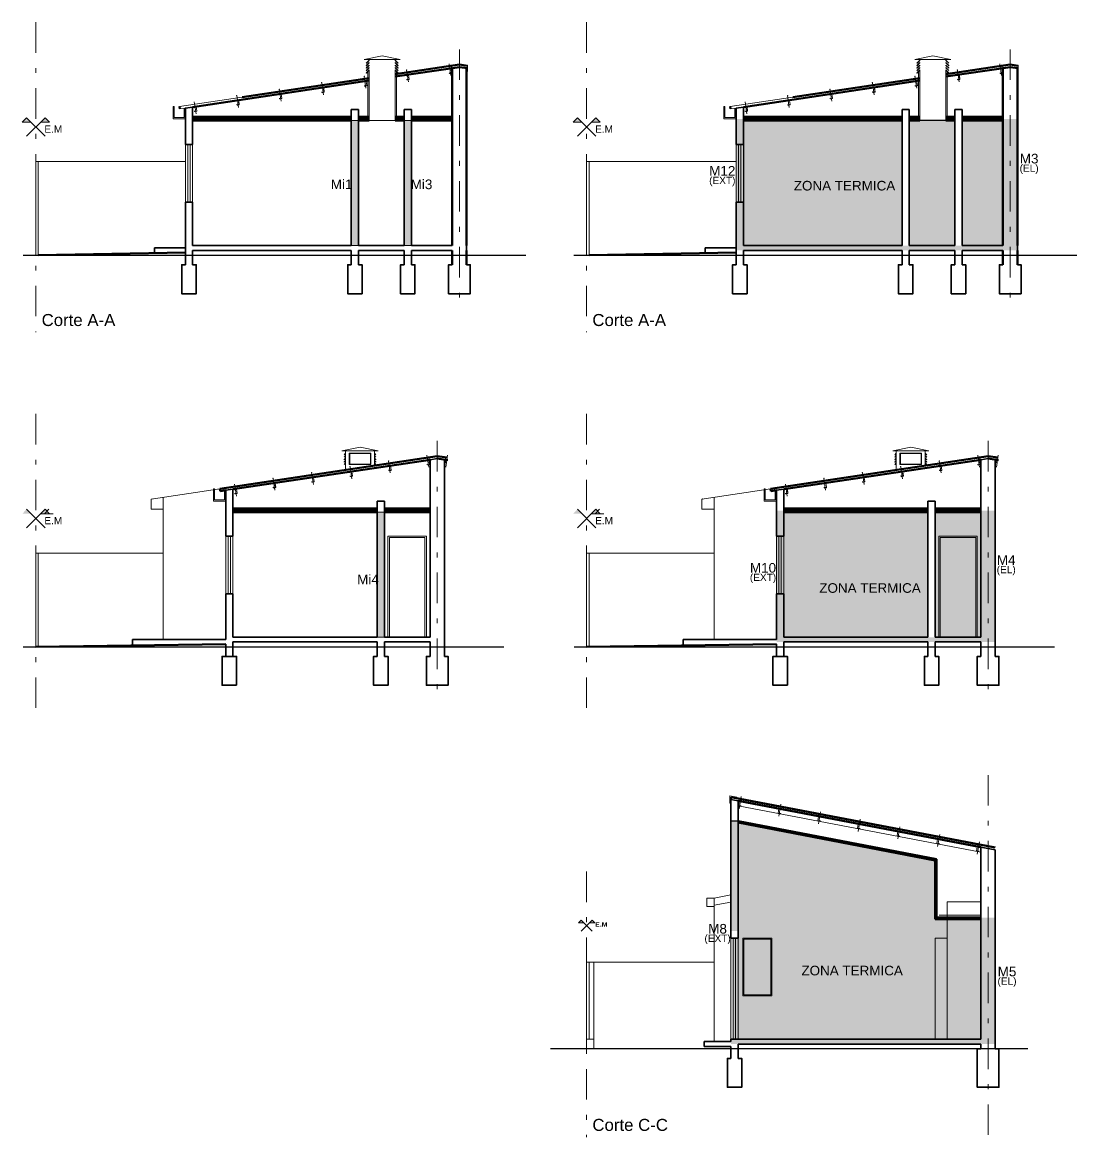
# Model space of a CAD drawing. Header units: millimetres. Extents: x 2761 to 3221, y 1635 to 1962.
# Drawn here: x 2850.02 to 2871.95, y 1858.35 to 1881.57 of the extents above; entities that cross this region are included whole.
import ezdxf
from ezdxf.enums import TextEntityAlignment as Align

# ---------------------------------------------------------------- set-up
doc = ezdxf.new("R2010")
doc.units = ezdxf.units.MM
doc.linetypes.add('DASHDOT', pattern=[25.4, 12.7, -6.35, 0, -6.35])
for name, color, linetype, lineweight in [('Aberturas', 239, 'Continuous', 18), ('Cotas', 8, 'Continuous', 15), ('Detalles', 3, 'Continuous', 15), ('Ejes', 3, 'DASHDOT', 13), ('Elementos internos a la zona térmica', 1, 'Continuous', 15), ('Muros', 6, 'Continuous', 50), ('Muros de la envolvente térmica', 5, 'Continuous', 15), ('Textos', 3, 'Continuous', 9), ('Vistas', 1, 'Continuous', 20)]:
    doc.layers.add(name, color=color, linetype=linetype, lineweight=lineweight)
doc.layers.add('Ambientes Climatizados', color=7, linetype='Continuous', lineweight=15, true_color=0x9fc5e8)
doc.layers.add('No View', color=70, linetype='Continuous', plot=False)
doc.styles.get("Standard").update_dxf_attribs({"font": 'arial.ttf'})
doc.linetypes.add('ZIGZAG', pattern='A,0.00254,-5.08,[131,ltypeshp.shx,S=5.08,R=0,X=-5.08,Y=0],-10.16,[131,ltypeshp.shx,S=5.08,R=180,X=5.08,Y=0],-5.08', length=20.32254)

# ---------------------------------------------------------------- blocks, each defined once
blk = doc.blocks.new('PCF C N10')
at = {"color": 0}
for p, q in [((-0.025, 0.008), (-0.025, 0.092)), ((-0.023, 0.008), (-0.023, 0.092)), ((0.017, 0.1), (-0.017, 0.1)), ((0.017, 0.098), (-0.017, 0.098)), ((0.017, 0.002), (-0.017, 0.002)), ((0.017, 0), (-0.017, 0)), ((0.023, 0.085), (0.023, 0.092)), ((0.023, 0.085), (0.025, 0.085)), ((0.023, 0.008), (0.023, 0.015)), ((0.023, 0.015), (0.025, 0.015)), ((0.025, 0.085), (0.025, 0.092)), ((0.025, 0.008), (0.025, 0.015))]:
    blk.add_line(p, q, dxfattribs=at)
for centre, radius, start, end in [((-0.017, 0.092), 0.008, 90, 180), ((-0.017, 0.008), 0.008, 180, 270), ((-0.017, 0.092), 0.006, 90, 180), ((-0.017, 0.008), 0.006, 180, 270), ((0.017, 0.092), 0.008, 360, 90), ((0.017, 0.092), 0.006, 360, 90), ((0.017, 0.008), 0.008, 270, 360), ((0.017, 0.008), 0.006, 270, 360)]:
    blk.add_arc(centre, radius, start, end, dxfattribs=at)

msp = doc.modelspace()

# ---------------------------------------------------------------- hatches: boundary and pattern name
at = {"layer": 'Ambientes Climatizados', "lineweight": 20, "transparency": 33554559}
h = msp.add_hatch(color=256, dxfattribs=at)
h.dxf.hatch_style = 1
h.paths.add_polyline_path([(2869.418, 1879.527), (2869.23, 1879.527), (2868.69, 1879.527), (2868.468, 1879.527), (2868.468, 1876.927), (2869.418, 1876.927)])
h.paths.add_polyline_path([(2868.318, 1879.527), (2865.018, 1879.527), (2865.018, 1879.027), (2865.018, 1877.827), (2865.018, 1876.927), (2868.318, 1876.927)])
h.paths.add_polyline_path([(2870.418, 1879.527), (2869.568, 1879.527), (2869.568, 1876.927), (2870.418, 1876.927)])
h = msp.add_hatch(color=256, dxfattribs=at)
h.dxf.hatch_style = 1
h.paths.add_polyline_path([(2868.857, 1871.382), (2865.857, 1871.382), (2865.857, 1870.882), (2865.857, 1869.682), (2865.857, 1868.782), (2868.857, 1868.782)])
h.paths.add_polyline_path([(2869.957, 1871.382), (2869.007, 1871.382), (2869.007, 1868.782), (2869.957, 1868.782)])
h = msp.add_hatch(color=256, dxfattribs=at)
h.dxf.hatch_style = 1
h.paths.add_polyline_path([(2869.007, 1862.52), (2869.257, 1862.52), (2869.257, 1862.92), (2869.007, 1862.92), (2869.007, 1864.14), (2864.907, 1864.927), (2864.907, 1862.52), (2864.907, 1860.42), (2869.007, 1860.42)])
h.paths.add_polyline_path([(2869.257, 1862.52), (2869.007, 1862.52), (2869.007, 1860.42), (2869.257, 1860.42)], flags=17)
h.paths.add_polyline_path([(2869.957, 1862.92), (2869.257, 1862.92), (2869.257, 1860.42), (2869.957, 1860.42)])
at = {"layer": 'Elementos internos a la zona térmica', "lineweight": 20}
h = msp.add_hatch(color=256, dxfattribs=at)
h.dxf.hatch_style = 1
h.paths.add_polyline_path([(2858.111, 1879.527), (2857.961, 1879.527), (2857.961, 1876.927), (2858.111, 1876.927)])
h.paths.add_polyline_path([(2857.011, 1879.527), (2856.861, 1879.527), (2856.861, 1876.927), (2857.011, 1876.927)])
h = msp.add_hatch(color=256, dxfattribs=at)
h.dxf.hatch_style = 1
h.paths.add_polyline_path([(2857.55, 1871.382), (2857.4, 1871.382), (2857.4, 1868.782), (2857.55, 1868.782)])
at = {"layer": 'Muros de la envolvente térmica', "lineweight": 20}
h = msp.add_hatch(color=256, dxfattribs=at)
h.dxf.hatch_style = 1
h.paths.add_polyline_path([(2870.568, 1879.557), (2870.418, 1879.557), (2870.418, 1876.927), (2869.568, 1876.927), (2868.318, 1876.927), (2865.018, 1876.927), (2865.018, 1877.827), (2864.868, 1877.827), (2864.868, 1876.827), (2870.568, 1876.827)])
h.paths.add_polyline_path([(2870.718, 1879.557), (2870.568, 1879.557), (2870.568, 1876.827), (2870.718, 1876.827)])
h.paths.add_polyline_path([(2865.018, 1879.557), (2864.868, 1879.557), (2864.868, 1879.027), (2865.018, 1879.027)], flags=0)
h.paths.add_polyline_path([(2864.918, 1879.027), (2864.868, 1879.027), (2864.868, 1877.827), (2864.918, 1877.827)], flags=0)
h.paths.add_polyline_path([(2864.968, 1879.027), (2864.918, 1879.027), (2864.918, 1877.827), (2864.968, 1877.827)], flags=17)
h.paths.add_polyline_path([(2865.018, 1879.027), (2864.968, 1879.027), (2864.968, 1877.827), (2865.018, 1877.827)], flags=17)
h.paths.add_polyline_path([(2868.318, 1879.557), (2865.018, 1879.557), (2865.018, 1879.527), (2868.318, 1879.527)], flags=0)
h.paths.add_polyline_path([(2868.66, 1879.557), (2868.468, 1879.557), (2868.468, 1879.527), (2868.66, 1879.527)], flags=0)
h.paths.add_polyline_path([(2868.69, 1879.557), (2868.66, 1879.557), (2868.66, 1879.527), (2868.69, 1879.527)], flags=0)
h.paths.add_polyline_path([(2869.26, 1879.557), (2869.23, 1879.557), (2869.23, 1879.527), (2869.26, 1879.527)], flags=0)
h.paths.add_polyline_path([(2869.418, 1879.557), (2869.26, 1879.557), (2869.26, 1879.527), (2869.418, 1879.527)], flags=0)
h.paths.add_polyline_path([(2870.418, 1879.557), (2869.568, 1879.557), (2869.568, 1879.527), (2870.418, 1879.527)], flags=17)
h = msp.add_hatch(color=256, dxfattribs=at)
h.dxf.hatch_style = 1
h.paths.add_polyline_path([(2869.418, 1879.557), (2869.26, 1879.557), (2869.26, 1879.527), (2869.418, 1879.527)])
h.paths.add_polyline_path([(2869.26, 1879.557), (2869.23, 1879.557), (2869.23, 1879.527), (2869.26, 1879.527)])
h.paths.add_polyline_path([(2868.69, 1879.557), (2868.66, 1879.557), (2868.66, 1879.527), (2868.69, 1879.527)])
h.paths.add_polyline_path([(2868.66, 1879.557), (2868.468, 1879.557), (2868.468, 1879.527), (2868.66, 1879.527)])
h.paths.add_polyline_path([(2868.318, 1879.557), (2865.018, 1879.557), (2865.018, 1879.527), (2868.318, 1879.527)])
h.paths.add_polyline_path([(2865.018, 1879.557), (2864.868, 1879.557), (2864.868, 1879.027), (2865.018, 1879.027)])
h.paths.add_polyline_path([(2864.918, 1879.027), (2864.868, 1879.027), (2864.868, 1877.827), (2864.918, 1877.827)])
h = msp.add_hatch(color=256, dxfattribs=at)
h.dxf.hatch_style = 1
h.paths.add_polyline_path([(2865.857, 1871.412), (2865.707, 1871.412), (2865.707, 1871.032), (2865.857, 1871.032)], flags=0)
h.paths.add_polyline_path([(2865.757, 1870.882), (2865.707, 1870.882), (2865.707, 1869.682), (2865.757, 1869.682)], flags=0)
h.paths.add_polyline_path([(2870.107, 1870.882), (2870.04, 1870.882), (2870.04, 1871.032), (2870.107, 1871.032), (2870.107, 1871.412), (2869.957, 1871.412), (2869.957, 1868.782), (2869.007, 1868.782), (2868.857, 1868.782), (2865.857, 1868.782), (2865.857, 1869.682), (2865.707, 1869.682), (2865.707, 1868.732), (2865.707, 1868.682), (2865.857, 1868.682), (2868.857, 1868.682), (2869.007, 1868.682), (2869.957, 1868.682), (2870.107, 1868.682)])
h.paths.add_polyline_path([(2870.257, 1871.412), (2870.107, 1871.412), (2870.107, 1871.032), (2870.19, 1871.032), (2870.19, 1870.882), (2870.107, 1870.882), (2870.107, 1868.682), (2870.257, 1868.682)])
h.paths.add_polyline_path([(2870.19, 1871.032), (2870.107, 1871.032), (2870.107, 1870.882), (2870.19, 1870.882)], flags=17)
h.paths.add_polyline_path([(2870.107, 1871.032), (2870.04, 1871.032), (2870.04, 1870.882), (2870.107, 1870.882)], flags=17)
h.paths.add_polyline_path([(2869.957, 1871.412), (2869.007, 1871.412), (2869.007, 1871.382), (2869.957, 1871.382)], flags=17)
h.paths.add_polyline_path([(2868.857, 1871.412), (2865.857, 1871.412), (2865.857, 1871.382), (2868.857, 1871.382)], flags=0)
h.paths.add_polyline_path([(2865.857, 1871.412), (2865.707, 1871.412), (2865.707, 1871.032), (2865.857, 1871.032)], flags=0)
h.paths.add_polyline_path([(2865.857, 1871.032), (2865.707, 1871.032), (2865.707, 1870.882), (2865.857, 1870.882)], flags=17)
h.paths.add_polyline_path([(2865.757, 1870.882), (2865.707, 1870.882), (2865.707, 1869.682), (2865.757, 1869.682)], flags=0)
h.paths.add_polyline_path([(2865.807, 1870.882), (2865.757, 1870.882), (2865.757, 1869.682), (2865.807, 1869.682)], flags=17)
h.paths.add_polyline_path([(2865.857, 1870.882), (2865.807, 1870.882), (2865.807, 1869.682), (2865.857, 1869.682)], flags=17)
h = msp.add_hatch(color=256, dxfattribs=at)
h.dxf.hatch_style = 1
h.paths.add_polyline_path([(2865.857, 1871.412), (2865.707, 1871.412), (2865.707, 1871.032), (2865.857, 1871.032)])
h.paths.add_polyline_path([(2868.857, 1871.412), (2865.857, 1871.412), (2865.857, 1871.382), (2868.857, 1871.382)])
h.paths.add_polyline_path([(2865.757, 1870.882), (2865.707, 1870.882), (2865.707, 1869.682), (2865.757, 1869.682)])
h = msp.add_hatch(color=256, dxfattribs=at)
h.dxf.hatch_style = 1
h.paths.add_polyline_path([(2864.907, 1864.958), (2864.907, 1864.927), (2869.007, 1864.14), (2869.007, 1864.171)])
h.paths.add_polyline_path([(2869.037, 1864.165), (2869.007, 1864.171), (2869.007, 1864.14), (2869.007, 1862.92), (2869.257, 1862.92), (2869.257, 1862.95), (2869.037, 1862.95)])
h.paths.add_polyline_path([(2864.907, 1864.958), (2864.757, 1864.958), (2864.757, 1862.52), (2864.907, 1862.52)])
h.paths.add_polyline_path([(2864.807, 1862.52), (2864.757, 1862.52), (2864.757, 1860.42), (2864.807, 1860.42)], flags=16)
h.paths.add_polyline_path([(2870.107, 1862.95), (2869.957, 1862.95), (2869.957, 1860.42), (2864.757, 1860.42), (2864.757, 1860.37), (2864.757, 1860.32), (2864.907, 1860.32), (2869.957, 1860.32), (2870.107, 1860.32)])
h.paths.add_polyline_path([(2870.257, 1862.95), (2870.107, 1862.95), (2870.107, 1860.32), (2870.257, 1860.32)])
h.paths.add_polyline_path([(2869.957, 1862.95), (2869.257, 1862.95), (2869.257, 1862.92), (2869.957, 1862.92)], flags=17)
h.paths.add_polyline_path([(2864.907, 1862.67), (2864.757, 1862.67), (2864.757, 1862.52), (2864.907, 1862.52)], flags=17)
h.paths.add_polyline_path([(2864.907, 1862.52), (2864.857, 1862.52), (2864.857, 1860.42), (2864.907, 1860.42)], flags=17)
h.paths.add_polyline_path([(2864.857, 1862.52), (2864.807, 1862.52), (2864.807, 1860.42), (2864.857, 1860.42)], flags=17)
h.paths.add_polyline_path([(2864.807, 1862.52), (2864.757, 1862.52), (2864.757, 1860.42), (2864.807, 1860.42)], flags=17)
at = {"layer": 'Textos', "true_color": 0xc7c8ca}
h = msp.add_hatch(color=9, dxfattribs=at)
h.paths.add_polyline_path([(2850.108, 1879.587), (2850.018, 1879.495), (2850.2, 1879.495)])
h.paths.add_polyline_path([(2850.492, 1879.587), (2850.4, 1879.495), (2850.581, 1879.495)])
h = msp.add_hatch(color=9, dxfattribs=at)
h.paths.add_polyline_path([(2861.565, 1879.587), (2861.475, 1879.495), (2861.656, 1879.495)])
h.paths.add_polyline_path([(2861.948, 1879.587), (2861.857, 1879.495), (2862.038, 1879.495)])
h = msp.add_hatch(color=9, dxfattribs=at)
h.paths.add_polyline_path([(2850.108, 1871.442), (2850.019, 1871.351), (2850.2, 1871.351)])
h.paths.add_polyline_path([(2850.492, 1871.442), (2850.4, 1871.351), (2850.582, 1871.351)])
h = msp.add_hatch(color=9, dxfattribs=at)
h.paths.add_polyline_path([(2861.565, 1871.442), (2861.475, 1871.351), (2861.657, 1871.351)])
h.paths.add_polyline_path([(2861.949, 1871.442), (2861.857, 1871.351), (2862.038, 1871.351)])
h = msp.add_hatch(color=9, dxfattribs=at)
h.paths.add_polyline_path([(2861.642, 1862.895), (2861.588, 1862.84), (2861.697, 1862.84)])
h.paths.add_polyline_path([(2861.872, 1862.895), (2861.817, 1862.84), (2861.926, 1862.84)])

# ---------------------------------------------------------------- linework, layer by layer
for points in [[(2868.318, 1879.527), (2865.018, 1879.527), (2865.018, 1879.027), (2865.018, 1877.827), (2865.018, 1876.927), (2868.318, 1876.927), (2868.318, 1879.527)], [(2869.418, 1879.527), (2869.23, 1879.527), (2868.69, 1879.527), (2868.468, 1879.527), (2868.468, 1876.927), (2869.418, 1876.927), (2869.418, 1879.527)], [(2870.418, 1879.527), (2869.568, 1879.527), (2869.568, 1876.927), (2870.418, 1876.927), (2870.418, 1879.527)]]:
    msp.add_lwpolyline(points, close=True)
at = {"layer": 'Aberturas', "color": 9, "true_color": 0xc7c8ca}
for p, q in [((2853.411, 1879.027), (2853.411, 1877.827)), ((2853.461, 1879.027), (2853.461, 1877.827)), ((2853.511, 1879.027), (2853.511, 1877.827)), ((2853.561, 1879.027), (2853.561, 1877.827)), ((2864.868, 1879.027), (2864.868, 1877.827)), ((2864.918, 1879.027), (2864.918, 1877.827)), ((2864.968, 1879.027), (2864.968, 1877.827)), ((2865.018, 1879.027), (2865.018, 1877.827)), ((2854.25, 1870.882), (2854.25, 1869.682)), ((2854.3, 1870.882), (2854.3, 1869.682)), ((2854.35, 1870.882), (2854.35, 1869.682)), ((2854.4, 1870.882), (2854.4, 1869.682)), ((2865.707, 1870.882), (2865.707, 1869.682)), ((2865.757, 1870.882), (2865.757, 1869.682)), ((2865.807, 1870.882), (2865.807, 1869.682)), ((2865.857, 1870.882), (2865.857, 1869.682))]:
    msp.add_line(p, q, dxfattribs=at)
at = {"layer": 'Aberturas', "color": 9, "lineweight": 20, "true_color": 0xc7c8ca}
for p, q in [((2864.757, 1862.52), (2864.757, 1860.42)), ((2864.807, 1862.52), (2864.807, 1860.42)), ((2864.857, 1862.52), (2864.857, 1860.42)), ((2864.907, 1862.52), (2864.907, 1860.42))]:
    msp.add_line(p, q, dxfattribs=at)
at = {"layer": 'Aberturas', "color": 9, "true_color": 0xc7c8ca}
for points in [[(2858.424, 1868.782), (2857.624, 1868.782), (2857.624, 1870.882), (2858.424, 1870.882)], [(2858.394, 1868.782), (2857.654, 1868.782), (2857.654, 1870.852), (2858.394, 1870.852)], [(2869.88, 1868.782), (2869.08, 1868.782), (2869.08, 1870.882), (2869.88, 1870.882)], [(2869.85, 1868.782), (2869.11, 1868.782), (2869.11, 1870.852), (2869.85, 1870.852)]]:
    msp.add_lwpolyline(points, close=True, dxfattribs=at)
at = {"layer": 'Aberturas', "color": 9, "lineweight": 20, "true_color": 0xc7c8ca}
for points in [[(2865.007, 1862.52), (2865.607, 1862.52), (2865.607, 1861.32), (2865.007, 1861.32)], [(2865.027, 1862.5), (2865.587, 1862.5), (2865.587, 1861.34), (2865.027, 1861.34)]]:
    msp.add_lwpolyline(points, close=True, dxfattribs=at)
at = {"layer": 'Cotas', "color": 9, "lineweight": 50, "true_color": 0xc7c8ca}
for p, q in [((2858.961, 1880.619), (2858.961, 1876.927)), ((2859.261, 1880.619), (2859.261, 1876.927)), ((2870.418, 1880.619), (2870.418, 1876.927)), ((2870.718, 1880.619), (2870.718, 1876.927)), ((2858.961, 1876.827), (2858.961, 1876.527)), ((2859.261, 1876.827), (2859.261, 1876.527)), ((2870.418, 1876.827), (2870.418, 1876.527)), ((2870.718, 1876.827), (2870.718, 1876.527))]:
    msp.add_line(p, q, dxfattribs=at)
at = {"layer": 'Detalles', "color": 9, "lineweight": 5, "true_color": 0xc7c8ca}
for p, q in [((2857.504, 1880.876), (2857.129, 1880.801)), ((2857.879, 1880.801), (2857.129, 1880.801)), ((2857.234, 1880.801), (2857.234, 1880.776)), ((2857.879, 1880.801), (2857.504, 1880.876)), ((2857.774, 1880.801), (2857.774, 1880.776)), ((2868.96, 1880.876), (2868.585, 1880.801)), ((2869.335, 1880.801), (2868.585, 1880.801)), ((2868.69, 1880.801), (2868.69, 1880.776)), ((2869.335, 1880.801), (2868.96, 1880.876)), ((2869.23, 1880.801), (2869.23, 1880.776)), ((2857.204, 1880.406), (2857.204, 1880.544)), ((2857.234, 1880.733), (2857.234, 1880.726)), ((2857.234, 1880.683), (2857.234, 1880.675)), ((2857.234, 1880.632), (2857.234, 1880.624)), ((2857.234, 1880.581), (2857.234, 1879.527)), ((2857.774, 1880.733), (2857.774, 1880.726)), ((2857.774, 1880.683), (2857.774, 1880.675)), ((2857.774, 1880.632), (2857.774, 1880.624)), ((2857.774, 1880.581), (2857.774, 1879.527)), ((2857.804, 1880.406), (2857.804, 1880.544)), ((2868.66, 1880.406), (2868.66, 1880.544)), ((2868.69, 1880.733), (2868.69, 1880.726)), ((2868.69, 1880.683), (2868.69, 1880.675)), ((2868.69, 1880.632), (2868.69, 1880.624)), ((2868.69, 1880.581), (2868.69, 1879.527)), ((2869.23, 1880.733), (2869.23, 1880.726)), ((2869.23, 1880.683), (2869.23, 1880.675)), ((2869.23, 1880.632), (2869.23, 1880.624)), ((2869.23, 1880.581), (2869.23, 1879.527)), ((2869.26, 1880.406), (2869.26, 1880.544)), ((2857.204, 1880.406), (2857.204, 1879.527)), ((2857.804, 1880.406), (2857.804, 1879.527)), ((2868.66, 1880.406), (2868.66, 1879.527)), ((2869.26, 1880.406), (2869.26, 1879.527)), ((2857.043, 1872.731), (2856.668, 1872.656)), ((2857.418, 1872.656), (2856.668, 1872.656)), ((2856.743, 1872.261), (2856.743, 1872.656)), ((2857.418, 1872.656), (2857.043, 1872.731)), ((2857.343, 1872.351), (2857.343, 1872.656)), ((2868.499, 1872.731), (2868.124, 1872.656)), ((2868.874, 1872.656), (2868.124, 1872.656)), ((2868.199, 1872.261), (2868.199, 1872.656)), ((2868.874, 1872.656), (2868.499, 1872.731)), ((2868.799, 1872.351), (2868.799, 1872.656))]:
    msp.add_line(p, q, dxfattribs=at)
at = {"layer": 'Detalles', "color": 9, "lineweight": 20, "true_color": 0xc7c8ca}
for p, q in [((2858.05, 1880.33), (2858.013, 1880.578)), ((2858.934, 1880.463), (2858.897, 1880.71)), ((2869.507, 1880.33), (2869.47, 1880.578)), ((2870.39, 1880.463), (2870.353, 1880.71)), ((2856.283, 1880.065), (2856.246, 1880.313)), ((2857.167, 1880.198), (2857.13, 1880.445)), ((2867.74, 1880.065), (2867.703, 1880.313)), ((2868.623, 1880.198), (2868.586, 1880.445)), ((2855.4, 1879.933), (2855.363, 1880.18)), ((2866.856, 1879.933), (2866.819, 1880.18)), ((2853.633, 1879.668), (2853.596, 1879.915)), ((2854.516, 1879.8), (2854.479, 1880.048)), ((2865.089, 1879.668), (2865.052, 1879.915)), ((2865.973, 1879.8), (2865.936, 1880.048)), ((2857.673, 1872.198), (2857.636, 1872.446)), ((2858.473, 1872.318), (2858.436, 1872.566)), ((2858.828, 1872.318), (2858.865, 1872.566)), ((2869.129, 1872.198), (2869.092, 1872.446)), ((2869.93, 1872.318), (2869.893, 1872.566)), ((2870.284, 1872.318), (2870.321, 1872.566)), ((2856.072, 1871.958), (2856.035, 1872.206)), ((2856.873, 1872.078), (2856.836, 1872.326)), ((2867.529, 1871.958), (2867.492, 1872.206)), ((2868.329, 1872.078), (2868.292, 1872.326)), ((2854.472, 1871.718), (2854.435, 1871.965)), ((2855.272, 1871.838), (2855.235, 1872.085)), ((2865.929, 1871.718), (2865.892, 1871.965)), ((2866.729, 1871.838), (2866.692, 1872.085)), ((2864.974, 1865.466), (2864.927, 1865.215)), ((2864.907, 1865.271), (2869.957, 1864.309)), ((2865.799, 1865.308), (2865.752, 1865.057)), ((2866.625, 1865.151), (2866.577, 1864.9)), ((2867.45, 1864.994), (2867.402, 1864.743)), ((2868.275, 1864.836), (2868.228, 1864.586)), ((2869.101, 1864.679), (2869.053, 1864.429)), ((2869.926, 1864.522), (2869.878, 1864.271)), ((2869.087, 1863), (2869.957, 1863))]:
    msp.add_line(p, q, dxfattribs=at)
at = {"layer": 'Detalles', "color": 9, "lineweight": 50, "true_color": 0xc7c8ca}
for p, q in [((2853.411, 1876.782), (2850.35, 1876.727)), ((2864.868, 1876.782), (2861.807, 1876.727)), ((2854.25, 1868.637), (2850.3, 1868.582)), ((2865.707, 1868.637), (2861.757, 1868.582))]:
    msp.add_line(p, q, dxfattribs=at)
at = {"layer": 'Detalles', "color": 9, "lineweight": 5, "true_color": 0xc7c8ca}
for points in [[(2857.234, 1880.776), (2857.176, 1880.718), (2857.172, 1880.722), (2857.234, 1880.784)], [(2857.774, 1880.776), (2857.831, 1880.718), (2857.835, 1880.722), (2857.774, 1880.784)], [(2868.69, 1880.776), (2868.632, 1880.718), (2868.628, 1880.722), (2868.69, 1880.784)], [(2869.23, 1880.776), (2869.288, 1880.718), (2869.292, 1880.722), (2869.23, 1880.784)], [(2857.234, 1880.726), (2857.176, 1880.668), (2857.172, 1880.672), (2857.234, 1880.733)], [(2857.234, 1880.675), (2857.176, 1880.617), (2857.172, 1880.621), (2857.234, 1880.683)], [(2857.234, 1880.624), (2857.176, 1880.566), (2857.172, 1880.57), (2857.234, 1880.632)], [(2857.234, 1880.574), (2857.176, 1880.516), (2857.172, 1880.52), (2857.234, 1880.581)], [(2857.774, 1880.726), (2857.831, 1880.668), (2857.835, 1880.672), (2857.774, 1880.733)], [(2857.774, 1880.675), (2857.831, 1880.617), (2857.835, 1880.621), (2857.774, 1880.683)], [(2857.774, 1880.624), (2857.831, 1880.566), (2857.835, 1880.57), (2857.774, 1880.632)], [(2857.774, 1880.574), (2857.831, 1880.516), (2857.835, 1880.52), (2857.774, 1880.581)], [(2868.69, 1880.726), (2868.632, 1880.668), (2868.628, 1880.672), (2868.69, 1880.733)], [(2868.69, 1880.675), (2868.632, 1880.617), (2868.628, 1880.621), (2868.69, 1880.683)], [(2868.69, 1880.624), (2868.632, 1880.566), (2868.628, 1880.57), (2868.69, 1880.632)], [(2868.69, 1880.574), (2868.632, 1880.516), (2868.628, 1880.52), (2868.69, 1880.581)], [(2869.23, 1880.726), (2869.288, 1880.668), (2869.292, 1880.672), (2869.23, 1880.733)], [(2869.23, 1880.675), (2869.288, 1880.617), (2869.292, 1880.621), (2869.23, 1880.683)], [(2869.23, 1880.624), (2869.288, 1880.566), (2869.292, 1880.57), (2869.23, 1880.632)], [(2869.23, 1880.574), (2869.288, 1880.516), (2869.292, 1880.52), (2869.23, 1880.581)], [(2856.743, 1872.602), (2856.715, 1872.574), (2856.711, 1872.578), (2856.743, 1872.61)], [(2856.743, 1872.551), (2856.715, 1872.523), (2856.711, 1872.527), (2856.743, 1872.559)], [(2856.743, 1872.5), (2856.715, 1872.472), (2856.711, 1872.476), (2856.743, 1872.508)], [(2856.743, 1872.45), (2856.715, 1872.422), (2856.711, 1872.426), (2856.743, 1872.458)], [(2857.343, 1872.602), (2857.371, 1872.574), (2857.375, 1872.578), (2857.343, 1872.61)], [(2857.343, 1872.551), (2857.371, 1872.523), (2857.375, 1872.527), (2857.343, 1872.559)], [(2857.343, 1872.5), (2857.371, 1872.472), (2857.375, 1872.476), (2857.343, 1872.508)], [(2857.343, 1872.45), (2857.371, 1872.422), (2857.375, 1872.426), (2857.343, 1872.458)], [(2868.199, 1872.602), (2868.172, 1872.574), (2868.168, 1872.578), (2868.199, 1872.61)], [(2868.199, 1872.551), (2868.172, 1872.523), (2868.168, 1872.527), (2868.199, 1872.559)], [(2868.199, 1872.5), (2868.172, 1872.472), (2868.168, 1872.476), (2868.199, 1872.508)], [(2868.199, 1872.45), (2868.172, 1872.422), (2868.168, 1872.426), (2868.199, 1872.458)], [(2868.799, 1872.602), (2868.827, 1872.574), (2868.831, 1872.578), (2868.799, 1872.61)], [(2868.799, 1872.551), (2868.827, 1872.523), (2868.831, 1872.527), (2868.799, 1872.559)], [(2868.799, 1872.5), (2868.827, 1872.472), (2868.831, 1872.476), (2868.799, 1872.508)], [(2868.799, 1872.45), (2868.827, 1872.422), (2868.831, 1872.426), (2868.799, 1872.458)], [(2856.743, 1872.399), (2856.715, 1872.371), (2856.711, 1872.375), (2856.743, 1872.407)], [(2857.343, 1872.399), (2857.371, 1872.371), (2857.375, 1872.375), (2857.343, 1872.407)], [(2868.199, 1872.399), (2868.172, 1872.371), (2868.168, 1872.375), (2868.199, 1872.407)], [(2868.799, 1872.399), (2868.827, 1872.371), (2868.831, 1872.375), (2868.799, 1872.407)]]:
    msp.add_lwpolyline(points, dxfattribs=at)
at = {"layer": 'Detalles', "color": 9, "lineweight": 20, "true_color": 0xc7c8ca}
for points in [[(2859.111, 1880.692), (2859.111, 1880.706), (2858.943, 1880.677), (2858.943, 1880.551), (2858.961, 1880.561)], [(2859.111, 1880.692), (2859.111, 1880.706), (2859.279, 1880.678), (2859.279, 1880.551), (2859.261, 1880.561)], [(2870.568, 1880.692), (2870.568, 1880.706), (2870.4, 1880.677), (2870.4, 1880.551), (2870.418, 1880.561)], [(2870.568, 1880.692), (2870.568, 1880.706), (2870.735, 1880.678), (2870.735, 1880.551), (2870.718, 1880.561)], [(2853.384, 1879.782), (2853.384, 1879.591), (2853.178, 1879.591), (2853.178, 1879.82), (2853.154, 1879.82), (2853.154, 1879.562), (2853.411, 1879.562)], [(2864.841, 1879.782), (2864.841, 1879.591), (2864.635, 1879.591), (2864.635, 1879.82), (2864.61, 1879.82), (2864.61, 1879.562), (2864.868, 1879.562)], [(2858.65, 1872.547), (2858.65, 1872.562), (2858.483, 1872.532), (2858.483, 1872.406), (2858.5, 1872.417)], [(2858.65, 1872.547), (2858.65, 1872.562), (2858.818, 1872.534), (2858.818, 1872.406), (2858.8, 1872.417)], [(2870.107, 1872.547), (2870.107, 1872.562), (2869.939, 1872.532), (2869.939, 1872.406), (2869.957, 1872.417)], [(2870.107, 1872.547), (2870.107, 1872.562), (2870.275, 1872.534), (2870.275, 1872.406), (2870.257, 1872.417)], [(2854.223, 1871.833), (2854.223, 1871.641), (2854.017, 1871.641), (2854.017, 1871.87), (2853.993, 1871.87), (2853.993, 1871.612), (2854.25, 1871.612)], [(2865.68, 1871.833), (2865.68, 1871.641), (2865.474, 1871.641), (2865.474, 1871.87), (2865.45, 1871.87), (2865.45, 1871.612), (2865.707, 1871.612)], [(2864.757, 1865.331), (2864.757, 1865.331), (2864.737, 1865.331), (2864.737, 1865.482), (2864.883, 1865.453), (2864.88, 1865.436)]]:
    msp.add_lwpolyline(points, dxfattribs=at)
at = {"layer": 'Detalles', "color": 9, "lineweight": 5, "true_color": 0xc7c8ca}
for points in [[(2857.268, 1872.371), (2856.818, 1872.371), (2856.818, 1872.61), (2857.268, 1872.61)], [(2857.258, 1872.381), (2856.828, 1872.381), (2856.828, 1872.6), (2857.258, 1872.6)], [(2868.724, 1872.371), (2868.274, 1872.371), (2868.274, 1872.61), (2868.724, 1872.61)], [(2868.714, 1872.381), (2868.284, 1872.381), (2868.284, 1872.6), (2868.714, 1872.6)]]:
    msp.add_lwpolyline(points, close=True, dxfattribs=at)
at = {"layer": 'Detalles', "color": 9, "lineweight": 20, "true_color": 0xc7c8ca}
for p in [(2858.013, 1880.578), (2869.47, 1880.578), (2856.246, 1880.313), (2857.13, 1880.445), (2867.703, 1880.313), (2868.586, 1880.445), (2855.363, 1880.18), (2866.819, 1880.18), (2854.479, 1880.048), (2865.936, 1880.048), (2857.636, 1872.446), (2869.092, 1872.446), (2856.035, 1872.206), (2856.836, 1872.326), (2867.492, 1872.206), (2868.292, 1872.326), (2855.235, 1872.085), (2866.692, 1872.085)]:
    msp.add_point(p, dxfattribs=at)
at = {"layer": 'Ejes', "color": 9, "ltscale": 0.05, "true_color": 0xc7c8ca}
for p, q in [((2850.3, 1881.571), (2850.3, 1875.123)), ((2861.757, 1881.571), (2861.757, 1875.123)), ((2859.111, 1881.009), (2859.111, 1875.756)), ((2870.568, 1881.009), (2870.568, 1875.756)), ((2850.3, 1873.426), (2850.3, 1867.008)), ((2861.757, 1873.426), (2861.757, 1867.008)), ((2858.65, 1872.865), (2858.65, 1867.611)), ((2870.107, 1872.865), (2870.107, 1867.611)), ((2870.107, 1865.915), (2870.107, 1857.49)), ((2861.757, 1863.908), (2861.757, 1858.381))]:
    msp.add_line(p, q, dxfattribs=at)
at = {"layer": 'Muros', "color": 9, "true_color": 0xc7c8ca}
for p, q in [((2859.111, 1880.692), (2857.774, 1880.491)), ((2859.111, 1880.641), (2857.774, 1880.441)), ((2859.111, 1880.692), (2859.279, 1880.667)), ((2859.111, 1880.641), (2859.279, 1880.616)), ((2870.568, 1880.692), (2869.23, 1880.491)), ((2870.568, 1880.641), (2869.23, 1880.441)), ((2870.568, 1880.692), (2870.735, 1880.667)), ((2870.568, 1880.641), (2870.735, 1880.616)), ((2857.234, 1880.36), (2853.561, 1879.809)), ((2857.234, 1880.41), (2854.588, 1880.013)), ((2868.69, 1880.36), (2865.018, 1879.809)), ((2868.69, 1880.41), (2866.044, 1880.013)), ((2853.288, 1879.818), (2853.295, 1879.769)), ((2864.744, 1879.818), (2864.752, 1879.769)), ((2853.561, 1879.557), (2856.861, 1879.557)), ((2853.561, 1879.527), (2856.861, 1879.527)), ((2857.011, 1879.557), (2857.234, 1879.557)), ((2857.011, 1879.527), (2857.234, 1879.527)), ((2857.774, 1879.557), (2857.961, 1879.557)), ((2857.774, 1879.527), (2857.961, 1879.527)), ((2858.111, 1879.557), (2858.961, 1879.557)), ((2858.111, 1879.527), (2858.961, 1879.527)), ((2865.018, 1879.557), (2868.318, 1879.557)), ((2865.018, 1879.527), (2868.318, 1879.527)), ((2868.468, 1879.557), (2868.69, 1879.557)), ((2868.468, 1879.527), (2868.69, 1879.527)), ((2869.23, 1879.557), (2869.418, 1879.557)), ((2869.23, 1879.527), (2869.418, 1879.527)), ((2869.568, 1879.557), (2870.418, 1879.557)), ((2869.568, 1879.527), (2870.418, 1879.527)), ((2858.65, 1872.547), (2854.127, 1871.869)), ((2858.5, 1872.474), (2854.4, 1871.859)), ((2858.65, 1872.547), (2858.857, 1872.516)), ((2858.65, 1872.497), (2858.867, 1872.464)), ((2870.107, 1872.547), (2865.583, 1871.869)), ((2869.957, 1872.474), (2865.857, 1871.859)), ((2870.107, 1872.547), (2870.314, 1872.516)), ((2870.107, 1872.497), (2870.323, 1872.464)), ((2854.127, 1871.869), (2854.134, 1871.819)), ((2854.25, 1871.837), (2854.134, 1871.819)), ((2865.583, 1871.869), (2865.591, 1871.819)), ((2865.707, 1871.837), (2865.591, 1871.819)), ((2854.4, 1871.412), (2857.4, 1871.412)), ((2854.4, 1871.382), (2857.4, 1871.382)), ((2857.55, 1871.412), (2858.5, 1871.412)), ((2857.55, 1871.382), (2858.5, 1871.382)), ((2865.857, 1871.412), (2868.857, 1871.412)), ((2865.857, 1871.382), (2868.857, 1871.382)), ((2869.007, 1871.412), (2869.957, 1871.412)), ((2869.007, 1871.382), (2869.957, 1871.382)), ((2864.766, 1865.457), (2870.257, 1864.411)), ((2864.907, 1865.379), (2869.957, 1864.417)), ((2864.907, 1864.958), (2869.037, 1864.165)), ((2864.907, 1864.927), (2869.007, 1864.14)), ((2869.007, 1864.171), (2869.007, 1862.92)), ((2869.037, 1864.165), (2869.037, 1862.95)), ((2869.007, 1862.92), (2869.957, 1862.92)), ((2869.037, 1862.95), (2869.957, 1862.95))]:
    msp.add_line(p, q, dxfattribs=at)
at = {"layer": 'Muros', "color": 9, "lineweight": 35, "true_color": 0xc7c8ca}
for p, q in [((2859.111, 1880.641), (2858.961, 1880.619)), ((2858.961, 1880.619), (2858.961, 1876.927)), ((2859.111, 1880.641), (2859.261, 1880.619)), ((2859.261, 1880.619), (2859.261, 1876.527)), ((2870.568, 1880.641), (2870.418, 1880.619)), ((2870.418, 1880.619), (2870.418, 1876.927)), ((2870.568, 1880.641), (2870.718, 1880.619)), ((2870.718, 1880.619), (2870.718, 1876.527)), ((2856.861, 1880.304), (2857.011, 1880.326)), ((2868.318, 1880.304), (2868.468, 1880.326)), ((2856.861, 1879.759), (2856.861, 1876.927)), ((2857.011, 1879.759), (2856.861, 1879.759)), ((2857.011, 1879.759), (2857.011, 1876.927)), ((2857.961, 1879.759), (2857.961, 1876.927)), ((2857.961, 1879.759), (2858.111, 1879.759)), ((2858.111, 1879.759), (2858.111, 1876.927)), ((2868.318, 1879.759), (2868.318, 1876.927)), ((2868.468, 1879.759), (2868.318, 1879.759)), ((2868.468, 1879.759), (2868.468, 1876.927)), ((2869.418, 1879.759), (2869.418, 1876.927)), ((2869.418, 1879.759), (2869.568, 1879.759)), ((2869.568, 1879.759), (2869.568, 1876.927)), ((2853.561, 1879.027), (2853.411, 1879.027)), ((2865.018, 1879.027), (2864.868, 1879.027)), ((2853.561, 1877.827), (2853.411, 1877.827)), ((2865.018, 1877.827), (2864.868, 1877.827)), ((2853.411, 1876.877), (2852.767, 1876.877)), ((2852.767, 1876.877), (2852.767, 1876.766)), ((2856.861, 1876.927), (2853.561, 1876.927)), ((2856.861, 1876.827), (2853.561, 1876.827)), ((2856.861, 1876.827), (2856.861, 1876.527)), ((2857.011, 1876.927), (2857.961, 1876.927)), ((2857.011, 1876.827), (2857.011, 1876.527)), ((2857.011, 1876.827), (2857.961, 1876.827)), ((2857.961, 1876.827), (2857.961, 1876.527)), ((2858.961, 1876.927), (2858.111, 1876.927)), ((2858.111, 1876.827), (2858.111, 1876.527)), ((2858.961, 1876.827), (2858.111, 1876.827)), ((2858.961, 1876.827), (2858.961, 1876.527)), ((2864.868, 1876.877), (2864.224, 1876.877)), ((2864.224, 1876.877), (2864.224, 1876.766)), ((2868.318, 1876.927), (2865.018, 1876.927)), ((2868.318, 1876.827), (2865.018, 1876.827)), ((2868.318, 1876.827), (2868.318, 1876.527)), ((2868.468, 1876.927), (2869.418, 1876.927)), ((2868.468, 1876.827), (2868.468, 1876.527)), ((2868.468, 1876.827), (2869.418, 1876.827)), ((2869.418, 1876.827), (2869.418, 1876.527)), ((2870.418, 1876.927), (2869.568, 1876.927)), ((2869.568, 1876.827), (2869.568, 1876.527)), ((2870.418, 1876.827), (2869.568, 1876.827)), ((2870.418, 1876.827), (2870.418, 1876.527)), ((2858.65, 1872.497), (2858.5, 1872.474)), ((2858.5, 1872.474), (2858.5, 1868.782)), ((2858.65, 1872.497), (2858.8, 1872.474)), ((2858.8, 1872.474), (2858.8, 1868.382)), ((2870.107, 1872.497), (2869.957, 1872.474)), ((2869.957, 1872.474), (2869.957, 1868.782)), ((2870.107, 1872.497), (2870.257, 1872.474)), ((2870.257, 1872.474), (2870.257, 1868.382)), ((2857.4, 1871.614), (2857.4, 1868.782)), ((2857.4, 1871.614), (2857.55, 1871.614)), ((2857.55, 1871.614), (2857.55, 1868.782)), ((2868.857, 1871.614), (2868.857, 1868.782)), ((2868.857, 1871.614), (2869.007, 1871.614)), ((2869.007, 1871.614), (2869.007, 1868.782)), ((2854.4, 1870.882), (2854.25, 1870.882)), ((2865.857, 1870.882), (2865.707, 1870.882)), ((2854.4, 1869.682), (2854.25, 1869.682)), ((2865.857, 1869.682), (2865.707, 1869.682)), ((2854.25, 1868.732), (2852.307, 1868.732)), ((2852.307, 1868.732), (2852.307, 1868.613)), ((2857.4, 1868.782), (2854.4, 1868.782)), ((2858.5, 1868.782), (2857.55, 1868.782)), ((2865.707, 1868.732), (2863.763, 1868.732)), ((2863.763, 1868.732), (2863.763, 1868.613)), ((2868.857, 1868.782), (2865.857, 1868.782)), ((2869.957, 1868.782), (2869.007, 1868.782)), ((2857.4, 1868.682), (2854.4, 1868.682)), ((2857.4, 1868.682), (2857.4, 1868.382)), ((2857.55, 1868.682), (2857.55, 1868.382)), ((2858.5, 1868.682), (2857.55, 1868.682)), ((2858.5, 1868.682), (2858.5, 1868.382)), ((2868.857, 1868.682), (2865.857, 1868.682)), ((2868.857, 1868.682), (2868.857, 1868.382)), ((2869.007, 1868.682), (2869.007, 1868.382)), ((2869.957, 1868.682), (2869.007, 1868.682)), ((2869.957, 1868.682), (2869.957, 1868.382)), ((2864.757, 1865.408), (2864.757, 1862.52)), ((2864.907, 1865.379), (2864.907, 1862.52)), ((2869.957, 1864.417), (2869.957, 1860.42)), ((2869.957, 1864.417), (2870.257, 1864.36)), ((2870.257, 1864.36), (2870.257, 1860.22)), ((2864.757, 1860.37), (2864.205, 1860.37)), ((2864.205, 1860.37), (2864.205, 1860.27)), ((2869.957, 1860.42), (2864.757, 1860.42)), ((2864.757, 1860.42), (2864.757, 1860.37)), ((2864.205, 1860.27), (2864.757, 1860.27)), ((2864.757, 1860.27), (2864.757, 1860.02)), ((2869.957, 1860.32), (2864.907, 1860.32)), ((2864.907, 1860.32), (2864.907, 1860.02)), ((2869.957, 1860.32), (2869.957, 1860.22))]:
    msp.add_line(p, q, dxfattribs=at)
at = {"layer": 'Muros', "color": 9, "linetype": 'ZIGZAG', "ltscale": 0.003, "true_color": 0xc7c8ca}
for p, q in [((2853.561, 1879.607), (2856.861, 1879.607)), ((2857.011, 1879.607), (2857.234, 1879.607)), ((2857.774, 1879.607), (2857.961, 1879.607)), ((2858.111, 1879.607), (2858.961, 1879.607)), ((2865.018, 1879.607), (2868.318, 1879.607)), ((2868.468, 1879.607), (2868.69, 1879.607)), ((2869.23, 1879.607), (2869.418, 1879.607)), ((2869.568, 1879.607), (2870.418, 1879.607)), ((2854.4, 1871.462), (2857.4, 1871.462)), ((2857.55, 1871.462), (2858.5, 1871.462)), ((2865.857, 1871.462), (2868.857, 1871.462)), ((2869.007, 1871.462), (2869.957, 1871.462))]:
    msp.add_line(p, q, dxfattribs=at)
at = {"layer": 'Muros', "color": 9, "lineweight": 35, "true_color": 0xc7c8ca}
for points in [[(2853.411, 1879.027), (2853.411, 1879.786), (2853.561, 1879.809), (2853.561, 1879.027)], [(2864.868, 1879.027), (2864.868, 1879.786), (2865.018, 1879.809), (2865.018, 1879.027)], [(2853.411, 1876.527), (2853.411, 1877.827)], [(2853.561, 1877.827), (2853.561, 1876.927)], [(2864.868, 1876.527), (2864.868, 1877.827)], [(2865.018, 1877.827), (2865.018, 1876.927)], [(2853.561, 1876.827), (2853.561, 1876.527)], [(2865.018, 1876.827), (2865.018, 1876.527)], [(2853.561, 1876.527), (2853.636, 1876.527), (2853.636, 1875.927), (2853.336, 1875.927), (2853.336, 1876.527), (2853.411, 1876.527)], [(2857.011, 1876.527), (2857.086, 1876.527), (2857.086, 1875.927), (2856.786, 1875.927), (2856.786, 1876.527), (2856.861, 1876.527)], [(2858.111, 1876.527), (2858.186, 1876.527), (2858.186, 1875.927), (2857.886, 1875.927), (2857.886, 1876.527), (2857.961, 1876.527)], [(2859.261, 1876.527), (2859.336, 1876.527), (2859.336, 1875.927), (2858.886, 1875.927), (2858.886, 1876.527), (2858.961, 1876.527)], [(2858.961, 1876.527), (2858.886, 1876.527), (2858.886, 1875.927), (2859.336, 1875.927), (2859.336, 1876.527), (2859.261, 1876.527)], [(2865.018, 1876.527), (2865.093, 1876.527), (2865.093, 1875.927), (2864.793, 1875.927), (2864.793, 1876.527), (2864.868, 1876.527)], [(2868.468, 1876.527), (2868.543, 1876.527), (2868.543, 1875.927), (2868.243, 1875.927), (2868.243, 1876.527), (2868.318, 1876.527)], [(2869.568, 1876.527), (2869.643, 1876.527), (2869.643, 1875.927), (2869.343, 1875.927), (2869.343, 1876.527), (2869.418, 1876.527)], [(2870.718, 1876.527), (2870.793, 1876.527), (2870.793, 1875.927), (2870.343, 1875.927), (2870.343, 1876.527), (2870.418, 1876.527)], [(2870.418, 1876.527), (2870.343, 1876.527), (2870.343, 1875.927), (2870.793, 1875.927), (2870.793, 1876.527), (2870.718, 1876.527)], [(2854.25, 1870.882), (2854.25, 1871.837), (2854.4, 1871.859), (2854.4, 1870.882)], [(2865.707, 1870.882), (2865.707, 1871.837), (2865.857, 1871.859), (2865.857, 1870.882)], [(2854.25, 1868.732), (2854.25, 1869.682)], [(2854.4, 1869.682), (2854.4, 1868.782)], [(2865.707, 1868.732), (2865.707, 1869.682)], [(2865.857, 1869.682), (2865.857, 1868.782)], [(2854.25, 1868.382), (2854.25, 1868.637)], [(2854.4, 1868.682), (2854.4, 1868.382)], [(2865.707, 1868.382), (2865.707, 1868.637)], [(2865.857, 1868.682), (2865.857, 1868.382)], [(2857.55, 1868.382), (2857.625, 1868.382), (2857.625, 1867.782), (2857.325, 1867.782), (2857.325, 1868.382), (2857.4, 1868.382)], [(2858.5, 1868.382), (2858.425, 1868.382), (2858.425, 1867.782), (2858.875, 1867.782), (2858.875, 1868.382), (2858.8, 1868.382)], [(2869.007, 1868.382), (2869.082, 1868.382), (2869.082, 1867.782), (2868.782, 1867.782), (2868.782, 1868.382), (2868.857, 1868.382)], [(2869.957, 1868.382), (2869.882, 1868.382), (2869.882, 1867.782), (2870.332, 1867.782), (2870.332, 1868.382), (2870.257, 1868.382)], [(2864.757, 1865.408), (2864.907, 1865.379)], [(2864.907, 1862.52), (2864.757, 1862.52)], [(2869.957, 1860.22), (2869.882, 1860.22), (2869.882, 1859.42), (2870.332, 1859.42), (2870.332, 1860.22), (2870.257, 1860.22)], [(2864.757, 1860.02), (2864.684, 1860.02), (2864.684, 1859.42), (2864.984, 1859.42), (2864.984, 1860.02), (2864.907, 1860.02)]]:
    msp.add_lwpolyline(points, dxfattribs=at)
for points in [[(2854.475, 1867.782), (2854.175, 1867.782), (2854.175, 1868.382), (2854.475, 1868.382)], [(2865.932, 1867.782), (2865.632, 1867.782), (2865.632, 1868.382), (2865.932, 1868.382)]]:
    msp.add_lwpolyline(points, close=True, dxfattribs=at)
at = {"layer": 'Muros', "color": 9, "true_color": 0xc7c8ca}
msp.add_lwpolyline([(2864.757, 1865.408), (2864.766, 1865.457)], dxfattribs=at)
at = {"layer": 'No View', "lineweight": 20}
for p, q in [((2856.861, 1879.527), (2858.111, 1879.527)), ((2856.861, 1876.927), (2858.111, 1876.927)), ((2857.55, 1871.382), (2857.4, 1871.382)), ((2857.55, 1868.782), (2857.4, 1868.782))]:
    msp.add_line(p, q, dxfattribs=at)
at = {"layer": 'No View'}
msp.add_line((2864.907, 1864.958), (2864.757, 1864.958), dxfattribs=at)
at = {"layer": 'Textos', "color": 9, "true_color": 0xc7c8ca}
for p, q in [((2850.108, 1879.587), (2850.018, 1879.495)), ((2850.2, 1879.495), (2850.018, 1879.495)), ((2850.108, 1879.587), (2850.492, 1879.203)), ((2850.108, 1879.203), (2850.492, 1879.587)), ((2850.581, 1879.495), (2850.4, 1879.495)), ((2850.492, 1879.587), (2850.581, 1879.495)), ((2861.565, 1879.587), (2861.475, 1879.495)), ((2861.656, 1879.495), (2861.475, 1879.495)), ((2861.565, 1879.587), (2861.948, 1879.203)), ((2861.565, 1879.203), (2861.948, 1879.587)), ((2862.038, 1879.495), (2861.857, 1879.495)), ((2861.948, 1879.587), (2862.038, 1879.495)), ((2850.108, 1871.442), (2850.492, 1871.059)), ((2850.108, 1871.059), (2850.492, 1871.442)), ((2850.582, 1871.351), (2850.4, 1871.351)), ((2850.569, 1871.442), (2850.48, 1871.351)), ((2850.661, 1871.351), (2850.48, 1871.351)), ((2850.492, 1871.442), (2850.582, 1871.351)), ((2861.565, 1871.442), (2861.949, 1871.059)), ((2861.565, 1871.059), (2861.949, 1871.442)), ((2862.038, 1871.351), (2861.857, 1871.351)), ((2862.026, 1871.442), (2861.936, 1871.351)), ((2862.118, 1871.351), (2861.936, 1871.351)), ((2861.949, 1871.442), (2862.038, 1871.351)), ((2861.642, 1862.895), (2861.588, 1862.84)), ((2861.642, 1862.895), (2861.872, 1862.664)), ((2861.642, 1862.664), (2861.872, 1862.895)), ((2861.872, 1862.895), (2861.926, 1862.84)), ((2861.697, 1862.84), (2861.588, 1862.84)), ((2861.926, 1862.84), (2861.817, 1862.84))]:
    msp.add_line(p, q, dxfattribs=at)
at = {"layer": 'Vistas', "color": 9, "lineweight": 20, "true_color": 0xc7c8ca}
for p, q in [((2854.588, 1880.013), (2853.288, 1879.818)), ((2866.044, 1880.013), (2864.744, 1879.818)), ((2853.295, 1879.769), (2853.411, 1879.786)), ((2864.752, 1879.769), (2864.868, 1879.786)), ((2853.411, 1878.677), (2850.3, 1878.677)), ((2850.3, 1878.677), (2850.3, 1876.727)), ((2850.35, 1878.677), (2850.35, 1876.727)), ((2864.868, 1878.677), (2861.757, 1878.677)), ((2861.757, 1878.677), (2861.757, 1876.727)), ((2861.807, 1878.677), (2861.807, 1876.727)), ((2854.127, 1871.869), (2852.695, 1871.654)), ((2865.583, 1871.869), (2864.152, 1871.654)), ((2852.95, 1871.692), (2852.95, 1868.732)), ((2864.407, 1871.692), (2864.407, 1868.732)), ((2852.95, 1870.532), (2850.3, 1870.532)), ((2850.3, 1870.532), (2850.3, 1868.582)), ((2850.35, 1870.532), (2850.35, 1868.582)), ((2864.407, 1870.532), (2861.757, 1870.532)), ((2861.757, 1870.532), (2861.757, 1868.582)), ((2861.807, 1870.532), (2861.807, 1868.582)), ((2864.757, 1863.42), (2864.407, 1863.353)), ((2864.407, 1863.353), (2864.407, 1860.37)), ((2864.757, 1863.272), (2864.407, 1863.206)), ((2869.257, 1863.279), (2869.257, 1860.42)), ((2869.257, 1863.279), (2869.957, 1863.279)), ((2869.007, 1862.52), (2869.007, 1860.42)), ((2869.007, 1862.52), (2869.257, 1862.52)), ((2861.906, 1862.02), (2864.407, 1862.02))]:
    msp.add_line(p, q, dxfattribs=at)
at = {"layer": 'Vistas', "color": 9, "lineweight": 30, "true_color": 0xc7c8ca}
for p, q in [((2850.038, 1876.727), (2860.494, 1876.727)), ((2861.494, 1876.727), (2871.951, 1876.727)), ((2850.038, 1868.582), (2860.033, 1868.582)), ((2861.495, 1868.582), (2871.49, 1868.582)), ((2870.932, 1860.22), (2861.003, 1860.22))]:
    msp.add_line(p, q, dxfattribs=at)
at = {"layer": 'Vistas', "color": 9, "lineweight": 20, "true_color": 0xc7c8ca}
for points in [[(2852.708, 1871.656), (2852.708, 1871.656), (2852.708, 1871.656), (2852.72, 1871.658), (2852.695, 1871.654), (2852.695, 1871.448), (2852.953, 1871.448)], [(2864.164, 1871.656), (2864.164, 1871.656), (2864.164, 1871.656), (2864.176, 1871.658), (2864.152, 1871.654), (2864.152, 1871.448), (2864.409, 1871.448)]]:
    msp.add_lwpolyline(points, dxfattribs=at)
for points in [[(2864.407, 1863.353), (2864.259, 1863.353), (2864.259, 1863.177), (2864.407, 1863.177)], [(2861.757, 1862.02), (2861.807, 1862.02), (2861.807, 1860.42), (2861.757, 1860.42)], [(2861.757, 1862.02), (2861.906, 1862.02), (2861.906, 1860.42), (2861.757, 1860.42)], [(2861.906, 1860.42), (2861.756, 1860.42), (2861.756, 1860.22), (2861.906, 1860.22)]]:
    msp.add_lwpolyline(points, close=True, dxfattribs=at)

# ---------------------------------------------------------------- block references
at = {"layer": 'Detalles', "color": 9, "lineweight": 20, "true_color": 0xc7c8ca, "rotation": 188.5307656100462}
for p in [(2858.912, 1880.611), (2870.368, 1880.611), (2857.145, 1880.346), (2858.028, 1880.479), (2868.601, 1880.346), (2869.485, 1880.479), (2855.377, 1880.081), (2856.261, 1880.214), (2866.834, 1880.081), (2867.718, 1880.214), (2854.494, 1879.949), (2865.951, 1879.949), (2853.61, 1879.816), (2865.067, 1879.816), (2858.451, 1872.467), (2869.907, 1872.467), (2856.85, 1872.227), (2857.651, 1872.347), (2868.307, 1872.227), (2869.107, 1872.347), (2855.25, 1871.987), (2856.05, 1872.107), (2866.707, 1871.987), (2867.507, 1872.107), (2854.45, 1871.867), (2865.906, 1871.867)]:
    msp.add_blockref('PCF C N10', p, dxfattribs=at)
at = {"layer": 'Detalles', "color": 9, "lineweight": 20, "true_color": 0xc7c8ca, "xscale": -1, "rotation": 169.2096655938015}
for p in [(2864.956, 1865.37), (2865.781, 1865.212), (2866.606, 1865.055), (2867.432, 1864.898), (2868.257, 1864.741), (2869.082, 1864.584), (2869.908, 1864.426)]:
    msp.add_blockref('PCF C N10', p, dxfattribs=at)

# ---------------------------------------------------------------- texts
at = {"layer": 'Textos', "color": 18, "lineweight": 20, "true_color": 0x000000}
for s, height, p in [('M3', 0.2, (2870.962, 1878.636)), ('M12', 0.2, (2864.579, 1878.382)), ('(EL)', 0.15, (2870.962, 1878.463)), ('Mi1', 0.2, (2856.66, 1878.101)), ('Mi3', 0.2, (2858.323, 1878.101)), ('(EXT)', 0.15, (2864.579, 1878.208)), ('ZONA TERMICA', 0.2, (2867.122, 1878.073)), ('M10', 0.2, (2865.426, 1870.125)), ('M4', 0.2, (2870.485, 1870.286)), ('Mi4', 0.2, (2857.209, 1869.882)), ('(EXT)', 0.15, (2865.426, 1869.952)), ('(EL)', 0.15, (2870.485, 1870.113)), ('ZONA TERMICA', 0.2, (2867.652, 1869.705)), ('M8', 0.2, (2864.481, 1862.617)), ('(EXT)', 0.15, (2864.481, 1862.444)), ('ZONA TERMICA', 0.2, (2867.28, 1861.748)), ('M5', 0.2, (2870.502, 1861.728)), ('(EL)', 0.15, (2870.502, 1861.555))]:
    msp.add_text(s, height=height, dxfattribs=at).set_placement(p, align=Align.CENTER)
at = {"layer": 'Textos', "color": 9, "lineweight": 20, "true_color": 0xc7c8ca}
for s, p in [('Corte A-A', (2850.42, 1875.254)), ('Corte A-A', (2861.876, 1875.254)), ('Corte C-C', (2861.877, 1858.513))]:
    msp.add_text(s, height=0.25, dxfattribs=at).set_placement(p)
at = {"layer": 'Textos', "color": 9, "true_color": 0xc7c8ca, "attachment_point": 3}
for s, insert, char_height, width in [('{\\fArial|b0|i0|c0|p34;E.M}', (2850.849, 1879.426), 0.15, 2.1098), ('{\\fArial|b0|i0|c0|p34;E.M}', (2862.305, 1879.426), 0.15, 2.1098), ('{\\fArial|b0|i0|c0|p34;E.M}', (2850.849, 1871.281), 0.15, 2.1098), ('{\\fArial|b0|i0|c0|p34;E.M}', (2862.306, 1871.281), 0.15, 2.1098), ('{\\fArial Black|b0|i0|c0|p34;E.M}', (2862.19, 1862.85), 0.09, 1.26588)]:
    msp.add_mtext(s, dxfattribs=dict(at, insert=insert, char_height=char_height, width=width))

doc.saveas('drawing.dxf')
